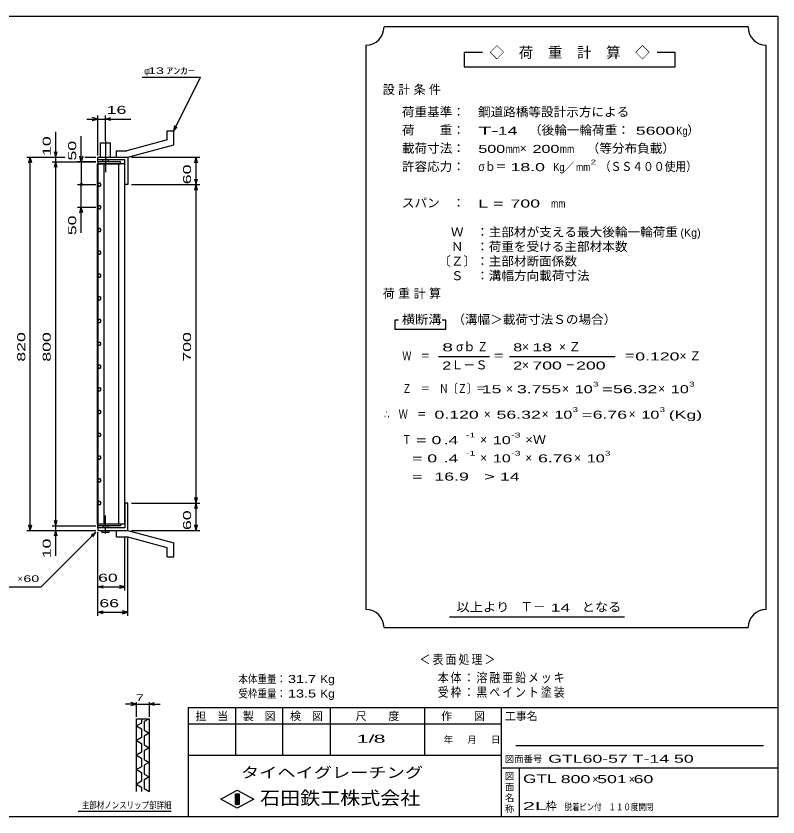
# Model space of a CAD drawing. Units: millimetres, scale not verified. Extents: x -1456 to 1385, y -1026 to 843.
# Drawn here: x -289 to 1385, y -917 to 843 of the extents above; entities that cross this region are included whole.
import ezdxf
from ezdxf.enums import TextEntityAlignment as Align

# ---------------------------------------------------------------- set-up
doc = ezdxf.new("R2010")
doc.units = ezdxf.units.MM
doc.header["$LTSCALE"] = 8
doc.linetypes.add('LONG_DASHED_DOTTED', pattern=[15.25, 12, -1.5, 0.25, -1.5])
for name, color, linetype, lineweight in [('0_2', 150, 'Continuous', 25), ('16', 3, 'Continuous', 25), ('19', 6, 'Continuous', 25), ('22', 4, 'Continuous', 25), ('24', 2, 'Continuous', 25), ('32', 4, 'Continuous', 25)]:
    doc.layers.add(name, color=color, linetype=linetype, lineweight=lineweight)
doc.styles.add('ベクトル', font='')
doc.styles.get('ベクトル').set_extended_font_data('ベクトル')

msp = doc.modelspace()

# ---------------------------------------------------------------- linework, layer by layer
at = {"layer": '0_2'}
for p, q in [((-1383.2, 842.8), (1384.8, 842.8)), ((1384.8, 842.8), (1384.8, -917.2)), ((1384.8, -677.2), (88.8, -677.2)), ((88.8, -677.2), (88.8, -917.2)), ((192.8, -677.2), (192.8, -781.2)), ((296.8, -781.2), (296.8, -677.2)), ((400.8, -677.2), (400.8, -781.2)), ((608.8, -781.2), (608.8, -677.2)), ((776.8, -677.2), (776.8, -917.2)), ((776.8, -713.2), (88.8, -713.2)), ((1352.8, -761.2), (808.8, -761.2)), ((88.8, -781.2), (776.8, -781.2)), ((776.8, -809.2), (1384.8, -809.2)), ((816.8, -917.2), (816.8, -809.2)), ((160.8, -878), (196.8, -858)), ((196.8, -858), (232.8, -878)), ((196.8, -898), (160.8, -878)), ((192.8, -866), (200.8, -866)), ((192.8, -890), (192.8, -866)), ((192.8, -866), (194.4, -866)), ((194.4, -866), (194.4, -890)), ((196, -890), (196, -866)), ((196, -866), (197.6, -866)), ((232.8, -878), (196.8, -898)), ((197.6, -866), (197.6, -890)), ((199.2, -890), (199.2, -866)), ((199.2, -866), (200.8, -866)), ((200.8, -866), (200.8, -890)), ((200.8, -866), (200.8, -890)), ((200.8, -890), (192.8, -890)), ((194.4, -890), (196, -890)), ((197.6, -890), (199.2, -890)), ((1384.8, -917.2), (-1383.2, -917.2))]:
    msp.add_line(p, q, dxfattribs=at)
at = {"layer": '16'}
for p, q in [((-110.7, -273), (-110.7, 518)), ((-110.7, 518), (-110, 518)), ((-60, 522.5), (-110, 522.5)), ((-110, 522.5), (-110, 518)), ((-110, 518), (-60, 518)), ((-110, 518), (-110, -273)), ((-50, 518), (-110, 518)), ((-96.5, 518), (-96.5, -273)), ((-63.5, -273), (-63.5, 518)), ((-60, 518), (-60, 522.5)), ((-50, -273), (-50, 518)), ((-108.146, 475.735), (-110, 472.475)), ((-104.396, 475.76), (-108.146, 475.735)), ((-102.5, 472.5), (-104.396, 475.76)), ((-110, 472.475), (-108.104, 469.24)), ((-108.104, 469.24), (-104.354, 469.265)), ((-104.354, 469.265), (-102.5, 472.525)), ((-108.146, 425.735), (-110, 422.475)), ((-110, 422.475), (-108.104, 419.24)), ((-104.396, 425.76), (-108.146, 425.735)), ((-102.5, 422.5), (-104.396, 425.76)), ((-104.354, 419.265), (-102.5, 422.525)), ((-108.104, 419.24), (-104.354, 419.265)), ((-108.146, 375.735), (-110, 372.475)), ((-110, 372.475), (-108.104, 369.24)), ((-104.396, 375.76), (-108.146, 375.735)), ((-102.5, 372.5), (-104.396, 375.76)), ((-104.354, 369.265), (-102.5, 372.525)), ((-108.104, 369.24), (-104.354, 369.265)), ((-108.146, 325.735), (-110, 322.475)), ((-110, 322.475), (-108.104, 319.24)), ((-104.396, 325.76), (-108.146, 325.735)), ((-108.104, 319.24), (-104.354, 319.265)), ((-102.5, 322.5), (-104.396, 325.76)), ((-104.354, 319.265), (-102.5, 322.525)), ((-108.146, 275.735), (-110, 272.475)), ((-110, 272.475), (-108.104, 269.24)), ((-104.396, 275.76), (-108.146, 275.735)), ((-108.104, 269.24), (-104.354, 269.265)), ((-102.5, 272.5), (-104.396, 275.76)), ((-104.354, 269.265), (-102.5, 272.525)), ((-108.146, 225.735), (-110, 222.475)), ((-110, 222.475), (-108.104, 219.24)), ((-104.396, 225.76), (-108.146, 225.735)), ((-108.104, 219.24), (-104.354, 219.265)), ((-102.5, 222.5), (-104.396, 225.76)), ((-104.354, 219.265), (-102.5, 222.525)), ((-108.146, 175.735), (-110, 172.475)), ((-110, 172.475), (-108.104, 169.24)), ((-104.396, 175.76), (-108.146, 175.735)), ((-108.104, 169.24), (-104.354, 169.265)), ((-102.5, 172.5), (-104.396, 175.76)), ((-104.354, 169.265), (-102.5, 172.525)), ((-108.146, 125.735), (-110, 122.475)), ((-104.396, 125.76), (-108.146, 125.735)), ((-102.5, 122.5), (-104.396, 125.76)), ((-110, 122.475), (-108.104, 119.24)), ((-108.104, 119.24), (-104.354, 119.265)), ((-104.354, 119.265), (-102.5, 122.525)), ((-108.146, 75.735), (-110, 72.475)), ((-110, 72.475), (-108.104, 69.24)), ((-104.396, 75.76), (-108.146, 75.735)), ((-102.5, 72.5), (-104.396, 75.76)), ((-104.354, 69.265), (-102.5, 72.525)), ((-108.104, 69.24), (-104.354, 69.265)), ((-108.146, 25.735), (-110, 22.475)), ((-110, 22.475), (-108.104, 19.24)), ((-104.396, 25.76), (-108.146, 25.735)), ((-108.104, 19.24), (-104.354, 19.265)), ((-102.5, 22.5), (-104.396, 25.76)), ((-104.354, 19.265), (-102.5, 22.525)), ((-108.146, -24.265), (-110, -27.525)), ((-110, -27.525), (-108.104, -30.76)), ((-104.396, -24.24), (-108.146, -24.265)), ((-108.104, -30.76), (-104.354, -30.735)), ((-102.5, -27.5), (-104.396, -24.24)), ((-104.354, -30.735), (-102.5, -27.475)), ((-108.146, -74.265), (-110, -77.525)), ((-110, -77.525), (-108.104, -80.76)), ((-104.396, -74.24), (-108.146, -74.265)), ((-108.104, -80.76), (-104.354, -80.735)), ((-102.5, -77.5), (-104.396, -74.24)), ((-104.354, -80.735), (-102.5, -77.475)), ((-108.146, -124.265), (-110, -127.525)), ((-110, -127.525), (-108.104, -130.76)), ((-104.396, -124.24), (-108.146, -124.265)), ((-108.104, -130.76), (-104.354, -130.735)), ((-102.5, -127.5), (-104.396, -124.24)), ((-104.354, -130.735), (-102.5, -127.475)), ((-108.146, -174.265), (-110, -177.525)), ((-104.396, -174.24), (-108.146, -174.265)), ((-102.5, -177.5), (-104.396, -174.24)), ((-110, -177.525), (-108.104, -180.76)), ((-108.104, -180.76), (-104.354, -180.735)), ((-104.354, -180.735), (-102.5, -177.475)), ((-108.146, -224.265), (-110, -227.525)), ((-110, -227.525), (-108.104, -230.76)), ((-104.396, -224.24), (-108.146, -224.265)), ((-102.5, -227.5), (-104.396, -224.24)), ((-104.354, -230.735), (-102.5, -227.475)), ((-108.104, -230.76), (-104.354, -230.735)), ((-110, -273), (-110.7, -273)), ((-110, -273), (-60, -273)), ((-110, -277.5), (-110, -273)), ((-110, -273), (-50, -273)), ((-60, -277.5), (-110, -277.5)), ((-60, -273), (-60, -277.5))]:
    msp.add_line(p, q, dxfattribs=at)
at = {"layer": '19'}
for p, q in [((43, 590.5), (57, 590.5)), ((43, 570.5), (43, 590.5)), ((57, 559.5), (57, 590.5)), ((-104, 532.5), (-104, 564.5)), ((-104, 564.5), (-82, 564.5)), ((-82, 532.5), (-82, 564.5)), ((43, 570.5), (-46, 546.5)), ((-69, 546.5), (-46, 546.5)), ((-69, 532.5), (-69, 546.5)), ((-44, 532.5), (57, 559.5)), ((-110, 522.5), (-110, 532.5)), ((-110, 526.5), (-110, 532.5)), ((-110, 532.5), (-45, 532.5)), ((-69, 532.5), (-44, 532.5)), ((-45, 532.5), (-44, 531.5)), ((-44, 531.5), (-44, 472.5)), ((-50, 526.5), (-110, 526.5)), ((-99, 522.5), (-99, 526.5)), ((-87, 526.5), (-87, 522.5)), ((-50, 472.5), (-50, 526.5)), ((-44, 472.5), (-50, 472.5)), ((-44, -227.5), (-50, -227.5)), ((-50, -227.5), (-50, -281.5)), ((-44, -286.5), (-44, -227.5)), ((-110, -281.5), (-110, -271.5)), ((-110, -281.5), (-110, -287.5)), ((-50, -281.5), (-110, -281.5)), ((-99, -277.5), (-99, -281.5)), ((-87, -281.5), (-87, -277.5)), ((-110, -287.5), (-45, -287.5)), ((-101, -291.5), (-101, -287.5)), ((-101, -291.5), (-85, -291.5)), ((-85, -291.5), (-85, -287.5)), ((-69, -287.5), (-44, -287.5)), ((-69, -301.5), (-69, -287.5)), ((-45, -287.5), (-44, -286.5)), ((-44, -287.5), (57, -314.5)), ((-69, -301.5), (-46, -301.5)), ((43, -325.5), (-46, -301.5)), ((57, -345.5), (57, -314.5)), ((43, -345.5), (43, -325.5)), ((43, -345.5), (57, -345.5))]:
    msp.add_line(p, q, dxfattribs=at)
at = {"layer": '19', "linetype": 'LONG_DASHED_DOTTED'}
for p, q in [((-93, 567.5), (-93, 499.5)), ((-93, -294.5), (-93, -254.5))]:
    msp.add_line(p, q, dxfattribs=at)
at = {"layer": '22'}
for p, q in [((-12, 708.5), (116, 708.5)), ((57, 590.5), (116, 708.5)), ((-134, 616.5), (-110, 616.5)), ((-110, 616.5), (-122, 619.7)), ((-122, 613.3), (-110, 616.5)), ((-110, 536.5), (-110, 624.5)), ((-110, 616.5), (-93, 616.5)), ((-93, 568.496), (-93, 624.5)), ((-93, 616.5), (-81, 619.7)), ((-81, 613.3), (-93, 616.5)), ((-93, 616.5), (-37, 616.5)), ((57, 590.5), (59.4, 602.18)), ((57, 590.5), (65, 599.3)), ((-202, 532.5), (-202, 588.5)), ((-146, 522.5), (-146, 578.5)), ((-266, 532.5), (-182, 532.5)), ((-261.2, 520.5), (-258, 532.5)), ((-254.8, 520.5), (-258, 532.5)), ((-258, -287.5), (-258, 532.5)), ((-210, 532.5), (-182, 532.5)), ((-202, 532.5), (-205.2, 544.5)), ((-202, 532.5), (-198.8, 544.5)), ((-202, 522.5), (-202, 532.5)), ((-146, 522.5), (-149.2, 534.5)), ((-142.8, 534.5), (-146, 522.5)), ((-138, 532.5), (-114, 532.5)), ((-138, 532.5), (-114, 532.5)), ((-36, 532.5), (114.4, 532.5)), ((103.2, 520.5), (106.4, 532.5)), ((109.6, 520.5), (106.4, 532.5)), ((106.4, 472.5), (106.4, 532.5)), ((-210, 522.5), (-114, 522.5)), ((-205.2, 510.5), (-202, 522.5)), ((-198.8, 510.5), (-202, 522.5)), ((-202, -277.5), (-202, 522.5)), ((-114, 522.5), (-154, 522.5)), ((-146, 522.5), (-146, 472.5)), ((106.4, 472.5), (103.2, 484.5)), ((106.4, 472.5), (109.6, 484.5)), ((-154, 472.5), (-114, 472.5)), ((-146, 422.5), (-146, 472.5)), ((-36, 472.5), (114.4, 472.5)), ((103.2, 460.5), (106.4, 472.5)), ((109.6, 460.5), (106.4, 472.5)), ((106.4, -227.5), (106.4, 472.5)), ((-154, 422.5), (-114, 422.5)), ((-149.2, 410.5), (-146, 422.5)), ((-142.8, 410.5), (-146, 422.5)), ((-146, 366.5), (-146, 422.5)), ((-36, -227.5), (114.4, -227.5)), ((106.4, -227.5), (103.2, -215.5)), ((103.2, -239.5), (106.4, -227.5)), ((106.4, -227.5), (109.6, -215.5)), ((109.6, -239.5), (106.4, -227.5)), ((106.4, -287.5), (106.4, -227.5)), ((-258, -287.5), (-261.2, -275.5)), ((-258, -287.5), (-254.8, -275.5)), ((-210, -277.5), (-114, -277.5)), ((-202, -277.5), (-205.2, -265.5)), ((-202, -277.5), (-198.8, -265.5)), ((-202, -287.5), (-202, -277.5)), ((106.4, -287.5), (103.2, -275.5)), ((106.4, -287.5), (109.6, -275.5)), ((-266, -287.5), (-114, -287.5)), ((-234, -411.5), (-114, -291.5)), ((-210, -287.5), (-114, -287.5)), ((-205.2, -299.5), (-202, -287.5)), ((-198.8, -299.5), (-202, -287.5)), ((-202, -343.5), (-202, -287.5)), ((-124.4, -297.9), (-114, -291.5)), ((-120.4, -301.9), (-114, -291.5)), ((-110, -419.5), (-110, -291.5)), ((-110, -475.5), (-110, -291.5)), ((-36, -287.5), (114.4, -287.5)), ((-50, -419.5), (-50, -303.7)), ((-44, -475.5), (-44, -303.7)), ((-394, -411.5), (-234, -411.5)), ((-110, -411.5), (-98, -408.3)), ((-98, -414.7), (-110, -411.5)), ((-110, -411.5), (-50, -411.5)), ((-50, -411.5), (-62, -408.3)), ((-62, -414.7), (-50, -411.5)), ((-110, -467.5), (-98, -464.3)), ((-98, -470.7), (-110, -467.5)), ((-110, -467.5), (-44, -467.5)), ((-44, -467.5), (-56, -464.3)), ((-56, -470.7), (-44, -467.5))]:
    msp.add_line(p, q, dxfattribs=at)
msp.add_circle((-146, 472.5), 2.4, dxfattribs=at)
at = {"layer": '24', "color": 4}
for p, q in [((1319.2, 818.8), (519.2, 818.8)), ((479.2, 778.8), (479.2, -461.2)), ((1359.2, -461.2), (1359.2, 778.8)), ((735.2, 762.8), (695.2, 762.8)), ((695.2, 762.8), (695.2, 730.8)), ((1159.2, 762.8), (1119.2, 762.8)), ((1159.2, 730.8), (1159.2, 762.8)), ((695.2, 730.8), (1159.2, 730.8)), ((551.2, 174.8), (543.2, 174.8)), ((543.2, 174.8), (543.2, 154.8)), ((655.2, 174.8), (647.2, 174.8)), ((655.2, 154.8), (655.2, 174.8)), ((543.2, 154.8), (655.2, 154.8)), ((639.2, 94.8), (751.2, 94.8)), ((795.2, 94.8), (1027.2, 94.8)), ((663.2, -477.2), (1047.2, -477.2)), ((519.2, -501.2), (1319.2, -501.2))]:
    msp.add_line(p, q, dxfattribs=at)
for centre, start, end in [((479.2, 818.8), 270, 0), ((1359.2, 818.8), 180, 270), ((479.2, -501.2), 0, 90), ((1359.2, -501.2), 90, 180)]:
    msp.add_arc(centre, 40, start, end, dxfattribs=at)
at = {"layer": '32'}
for p, q in [((-24.8, -669.2), (-36.8, -666)), ((-24.8, -697.2), (-24.8, -665.2)), ((3.2, -665.2), (3.2, -697.2)), ((3.2, -669.2), (15.2, -666)), ((-24.8, -669.2), (-48.8, -669.2)), ((-36.8, -672.4), (-24.8, -669.2)), ((-24.8, -669.2), (3.2, -669.2)), ((15.2, -672.4), (3.2, -669.2)), ((3.2, -669.2), (27.2, -669.2)), ((-24.8, -701.2), (3.2, -701.2)), ((-24.8, -861.2), (-24.8, -701.2)), ((-13.6, -701.2), (-13.6, -710.8)), ((3.2, -701.2), (-8, -707.6)), ((3.2, -701.2), (3.2, -861.2)), ((-13.6, -710.8), (-24.8, -717.2)), ((-24.8, -717.2), (-13.6, -723.6)), ((-8, -707.6), (-8, -726.8)), ((-13.6, -723.6), (-13.6, -742.8)), ((-8, -726.8), (3.2, -733.2)), ((3.2, -733.2), (-8, -739.6)), ((-13.6, -742.8), (-24.8, -749.2)), ((-24.8, -749.2), (-13.6, -755.6)), ((-13.6, -755.6), (-13.6, -774.8)), ((-8, -739.6), (-8, -758.8)), ((-8, -758.8), (3.2, -765.2)), ((3.2, -765.2), (-8, -771.6)), ((-8, -771.6), (-8, -790.8)), ((-13.6, -774.8), (-24.8, -781.2)), ((-24.8, -781.2), (-13.6, -787.6)), ((-13.6, -787.6), (-13.6, -806.8)), ((-8, -790.8), (3.2, -797.2)), ((-13.6, -806.8), (-24.8, -813.2)), ((3.2, -797.2), (-8, -803.6)), ((-8, -803.6), (-8, -822.8)), ((-24.8, -813.2), (-13.6, -819.6)), ((-13.6, -819.6), (-13.6, -838.8)), ((-8, -822.8), (3.2, -829.2)), ((-13.6, -838.8), (-24.8, -845.2)), ((3.2, -829.2), (-8, -835.6)), ((-8, -835.6), (-8, -854.8)), ((-24.8, -845.2), (-13.6, -851.6)), ((-13.6, -851.6), (-13.6, -861.2)), ((-8, -854.8), (3.2, -861.2)), ((51.2, -905.2), (-152.8, -905.2))]:
    msp.add_line(p, q, dxfattribs=at)

# ---------------------------------------------------------------- texts
at = {"layer": '0_2', "style": 'ベクトル'}
for s, height, p in [('担\u3000当', 17.6, (104.8, -695.6)), ('製\u3000図', 17.6, (208.8, -695.6)), ('検\u3000図', 17.6, (312.8, -695.6)), ('尺\u3000\u3000度', 17.6, (456.8, -695.6)), ('作\u3000\u3000図', 17.6, (644.8, -695.6)), ('工事名', 17.6, (784.8, -695.6)), ('年', 14.66, (650.4, -747.2)), ('月', 14.66, (702.4, -747.2)), ('日', 14.66, (754.4, -747.2)), ('図面番号', 14.66, (784.8, -789.6)), ('図', 14.66, (784.8, -827.2)), ('面', 14.66, (784.8, -851.2)), ('名', 14.66, (784.8, -875.2)), ('称', 14.66, (784.8, -899.2))]:
    msp.add_text(s, height=height, dxfattribs=at).set_placement(p, align=Align.MIDDLE_LEFT)
at = {"layer": '0_2', "color": 222, "style": 'ベクトル'}
for s, height, width, p in [('タイヘイグレーチング', 23.46, 1.25, (204.8, -819.6)), ('石田鉄工株式会社', 29.33, 1.1, (246.8, -875.6))]:
    msp.add_text(s, height=height, dxfattribs=dict(at, width=width)).set_placement(p, align=Align.MIDDLE_LEFT)
at = {"layer": '22', "color": 2, "style": 'ベクトル'}
for s, height, p in [('φ', 14.66, (-8, 722.5)), ('×', 14.66, (-286, -393.5)), ('×', 17.6, (976.8, -834)), ('×', 17.6, (1056.8, -834)), ('枠', 17.6, (874.4, -893.2))]:
    msp.add_text(s, height=height, dxfattribs=at).set_placement(p, align=Align.MIDDLE_LEFT)
for s, height, width, p in [(' 13 ', 14.66, 1.6, (-8, 722.5)), ('ｱﾝｶｰ', 14.66, 1.6, (40, 722.5)), (' 16 ', 17.6, 1.65, (-101, 636.5)), (' 60 ', 14.66, 1.6, (-282, -393.5)), (' 60 ', 17.6, 1.65, (-120, -391.5)), (' 66 ', 17.6, 1.65, (-117, -447.5)), ('本体重量：', 17.6, 0.85, (199.2, -614)), (' 31.7', 17.6, 1.35, (299.2, -614)), ('Kg', 17.6, 1.1, (379.2, -614)), ('受枠重量：', 17.6, 0.85, (199.2, -646)), (' 13.5', 17.6, 1.35, (299.2, -646)), ('Kg', 17.6, 1.1, (379.2, -646)), ('1/', 17.6, 2, (459.2, -745.2)), (' 8 ', 17.6, 2, (483.2, -745.2)), ('GTL60-57 T-14 50       ', 17.6, 1.65, (880, -789.2)), ('GTL', 18.77, 1.5, (824.8, -833.2)), (' 800 ', 17.6, 1.65, (896.8, -834)), (' 501 ', 17.6, 1.65, (976.8, -834)), (' 60 ', 17.6, 1.65, (1056.8, -834)), ('2L', 17.6, 2.05, (824, -893.2)), ('脱着', 14.66, 0.8, (916, -895.2)), ('ピン付', 14.66, 0.8, (948, -895.2)), ('\u3000１１０度開閉', 14.66, 0.8, (996, -895.2))]:
    msp.add_text(s, height=height, dxfattribs=dict(at, width=width)).set_placement(p, align=Align.MIDDLE_LEFT)
at = {"layer": '22', "color": 2, "style": 'ベクトル', "width": 1.65}
for s, p in [(' 10 ', (-222, 524.5)), (' 50 ', (-166, 514.5)), (' 60 ', (86.4, 462.5)), (' 50 ', (-166, 350.5)), (' 820 ', (-278, 72.5)), (' 800 ', (-222, 72.5)), (' 700 ', (86.4, 72.5)), (' 60 ', (86.4, -297.5)), (' 10 ', (-222, -359.5))]:
    msp.add_text(s, height=17.6, rotation=90, dxfattribs=at).set_placement(p, align=Align.MIDDLE_LEFT)
at = {"layer": '22', "color": 2, "char_height": 20.53, "attachment_point": 4, "style": 'ベクトル'}
for s, insert in [('\\T1.2;\\W0.85;＜表面処理＞', (597.2, -572)), ('\\T1.19;\\W0.85;本体：溶融亜鉛メッキ', (637.2, -612)), ('\\T1.19;\\W0.85;受枠：黒ペイント塗装', (637.2, -644))]:
    msp.add_mtext(s, dxfattribs=dict(at, insert=insert))
at = {"layer": '24', "style": 'ベクトル'}
for s, height, p in [('◇\u3000荷\u3000重\u3000計\u3000算\u3000◇', 23.46, (751.2, 762.8)), ('）', 19.35, (1185.6, 592)), ('×', 19.35, (817.6, 552)), ('／', 17.6, (913.2, 510.8)), ('(Kg)', 17.6, (1170.4, 366.8)), ('σｂ', 19.35, (677.6, 116)), ('×', 19.35, (822.4, 116)), ('Ｌ－Ｓ', 19.35, (667.2, 76)), ('×', 19.35, (822.4, 76)), ('×', 19.35, (787.2, 24)), ('×', 19.35, (910.4, 24)), ('×', 19.35, (1121.6, 24)), ('×', 19.35, (738.4, -32)), ('×', 19.35, (865.6, -32)), ('×', 19.35, (1056.8, -32)), ('×', 19.35, (730.4, -88)), ('×', 19.35, (730.4, -128)), ('×', 19.35, (829.6, -128)), ('×', 19.35, (936.8, -128)), ('Ｔ－', 20.53, (818.4, -455.2))]:
    msp.add_text(s, height=height, dxfattribs=at).set_placement(p, align=Align.MIDDLE_LEFT)
for s, height, width, p in [('荷重基準：\u3000', 19.35, 1.05, (558.4, 632)), ('鋼道路橋等設計示方による', 19.35, 1.05, (725.6, 632)), ('荷\u3000\u3000重：\u3000', 19.35, 1.05, (558.4, 592)), ('T-', 17.6, 2, (726.4, 590.8)), (' 14 ', 17.6, 1.65, (758.4, 590.8)), ('（後輪一輪荷重：', 19.35, 1.05, (837.6, 592)), (' 5600', 17.6, 1.65, (1061.6, 590.8)), ('Kg', 17.6, 0.85, (1161.6, 590.8)), ('載荷寸法：\u3000', 19.35, 1.05, (558.4, 552)), ('\u3000（等分布負載）', 19.35, 1.05, (936.8, 552)), ('500', 17.6, 1.5, (726.4, 550.8)), ('mm', 17.6, 0.8, (786.4, 550.8)), ('200', 17.6, 1.5, (845.6, 550.8)), ('mm', 17.6, 0.8, (905.6, 550.8)), ('許容応力：\u3000', 19.35, 1.05, (558.4, 512)), ('σｂ＝', 19.35, 0.9, (726.4, 512)), (' 18.0', 17.6, 1.65, (786.4, 510.8)), ('Kg', 17.6, 0.85, (891.2, 510.8)), ('mm', 17.6, 0.8, (941.2, 510.8)), ('2', 10.56, 1.5, (973.2, 522)), ('（ＳＳ４００使用）', 19.35, 0.9, (993.2, 512)), ('スパン\u3000：\u3000', 19.35, 1.05, (558.4, 432)), ('L =', 17.6, 1.65, (726.4, 430.8)), (' 700 ', 17.6, 1.65, (786.4, 430.8)), ('mm', 17.6, 0.8, (886.4, 430.8)), ('\u3000Ｗ\u3000：主部材が支える最大後輪一輪荷重', 19.35, 1.05, (638.4, 368)), ('\u3000Ｎ\u3000：荷重を受ける主部材本数', 19.35, 1.05, (638.4, 336)), ('〔Ｚ〕：主部材断面係数', 19.35, 1.05, (638.4, 304)), ('\u3000Ｓ\u3000：溝幅方向載荷寸法', 19.35, 1.05, (638.4, 272)), ('横断溝', 19.35, 1.1, (558.4, 176)), ('\u3000（溝幅＞載荷寸法Ｓの場合）', 19.35, 1.05, (641.6, 176)), ('8', 17.6, 1.8, (647.2, 114.8)), ('Ｚ', 19.35, 0.9, (724, 116)), ('8', 17.6, 1.5, (803.2, 114.8)), (' 18 ', 17.6, 1.65, (834.4, 114.8)), ('Ｗ\u3000＝', 19.35, 0.75, (559.2, 96)), ('＝', 19.35, 0.9, (759.2, 96)), ('＝', 19.35, 0.9, (1047.2, 96)), ('0.120', 17.6, 1.65, (1071.2, 94.8)), ('2', 17.6, 1.5, (647.2, 74.8)), ('2', 17.6, 1.5, (803.2, 74.8)), (' 700 ', 17.6, 1.65, (834.4, 74.8)), ('－', 19.35, 0.75, (918.4, 76)), (' 200 ', 17.6, 1.65, (930.4, 74.8)), ('Ｚ\u3000＝\u3000Ｎ〔Ｚ〕＝', 19.35, 0.75, (559.2, 24)), ('3', 10.56, 1.5, (978.4, 34)), ('3', 10.56, 1.5, (1189.6, 34)), (' 15 ', 17.6, 1.65, (723.2, 22.8)), ('3.755', 17.6, 1.65, (811.2, 22.8)), ('10', 17.6, 1.5, (938.4, 22.8)), ('=', 17.6, 1.7, (998.4, 22.8)), ('56.32', 17.6, 1.65, (1022.4, 22.8)), ('10', 17.6, 1.5, (1149.6, 22.8)), ('3', 10.56, 1.5, (933.6, -22)), ('3', 10.56, 1.5, (1124.8, -22)), ('∴\u3000Ｗ\u3000＝', 19.35, 0.75, (519.2, -32)), (' 0.120', 17.6, 1.65, (619.2, -33.2)), ('56.32', 17.6, 1.65, (766.4, -33.2)), ('10', 17.6, 1.5, (893.6, -33.2)), ('=', 17.6, 1.7, (953.6, -33.2)), ('6.76', 17.6, 1.65, (977.6, -33.2)), ('10', 17.6, 1.5, (1084.8, -33.2)), ('(Kg)', 17.6, 1.65, (1144.8, -33.2)), ('Ｔ', 19.35, 0.75, (559.2, -88)), (' = 0', 17.6, 1.65, (579.2, -89.2)), (' .4 ', 17.6, 1.65, (639.2, -89.2)), ('-1', 10.56, 1.65, (699.2, -78)), ('10', 17.6, 1.5, (758.4, -89.2)), ('-3', 10.56, 1.65, (798.4, -78)), ('×Ｗ', 19.35, 1.1, (829.6, -88)), ('  = 0', 17.6, 1.65, (559.2, -129.2)), (' .4 ', 17.6, 1.65, (639.2, -129.2)), ('-1', 10.56, 1.65, (699.2, -118)), ('10', 17.6, 1.5, (758.4, -129.2)), ('-3', 10.56, 1.65, (798.4, -118)), ('6.76', 17.6, 1.65, (857.6, -129.2)), ('10', 17.6, 1.5, (964.8, -129.2)), ('3', 10.56, 1.5, (1004.8, -118)), ('  =', 17.6, 1.65, (559.2, -169.2)), (' 16.9', 17.6, 1.65, (619.2, -169.2)), ('>', 17.6, 1.7, (739.2, -169.2)), (' 14 ', 17.6, 1.65, (763.2, -169.2)), ('以上より\u3000', 19.35, 1.1, (678.4, -456)), (' 14 ', 17.6, 1.65, (874.4, -457.2)), ('となる', 19.35, 1.1, (953.6, -456))]:
    msp.add_text(s, height=height, dxfattribs=dict(at, width=width)).set_placement(p, align=Align.MIDDLE_LEFT)
at = {"layer": '24', "char_height": 19.35, "attachment_point": 4, "style": 'ベクトル'}
for s, insert in [('\\T1.28;設計条件', (516.4, 680)), ('\\T1.28;荷重計算', (516.4, 232)), ('\\T1.42;×Ｚ', (903.6, 116)), ('\\T1.42;×Ｚ', (1168.4, 96))]:
    msp.add_mtext(s, dxfattribs=dict(at, insert=insert))
at = {"layer": '32', "color": 2, "style": 'ベクトル'}
for s, width, p in [(' 7 ', 1.6, (-34.8, -655.2)), ('主部材ノンスリップ部詳細', 0.8, (-144.8, -891.2))]:
    msp.add_text(s, height=14.66, dxfattribs=dict(at, width=width)).set_placement(p, align=Align.MIDDLE_LEFT)

doc.saveas('drawing.dxf')
